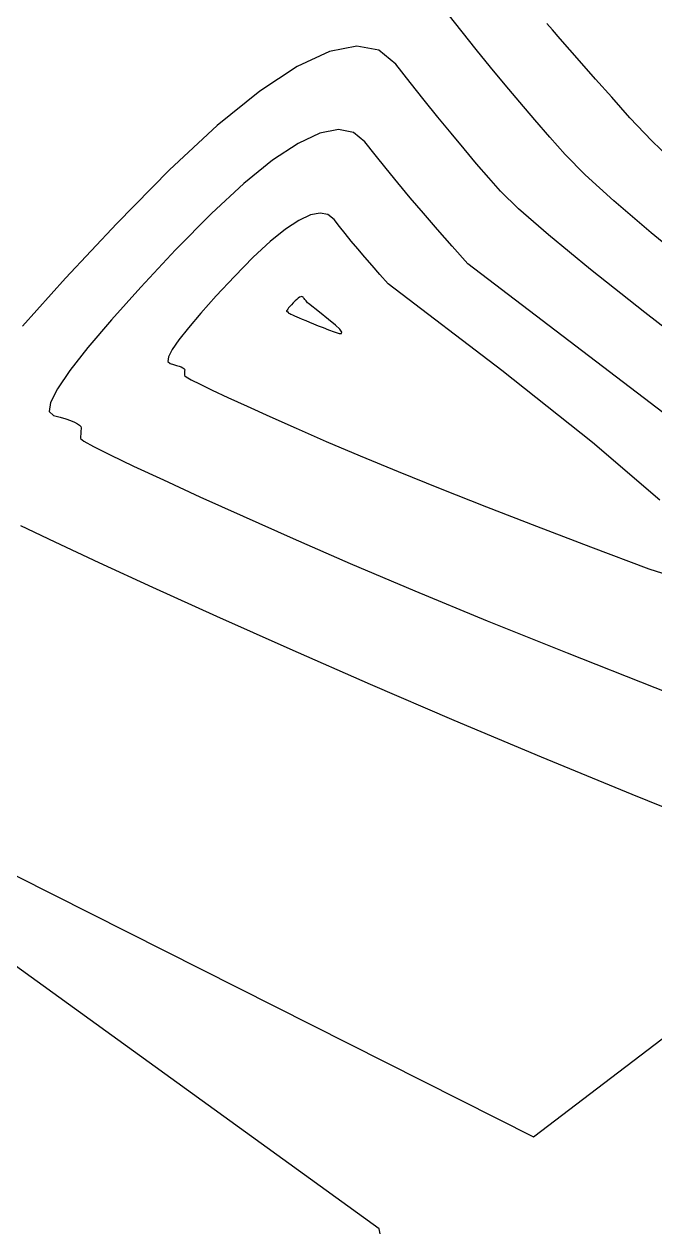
# Model space of a CAD drawing. Header units: metres. Extents: x 729358 to 732680, y 1423022 to 1426117.
# Drawn here: x 731112.95 to 731122.16, y 1425509.28 to 1425526.85 of the extents above; entities that cross this region are included whole.
import ezdxf

# ---------------------------------------------------------------- set-up
doc = ezdxf.new("R2010")
doc.units = ezdxf.units.M
doc.header["$MEASUREMENT"] = 0
for name, color, linetype in [('CONTOUR', 59, 'Continuous'), ('HR36 IE-Exi_Xref$0$CONTOURINDEX', 10, 'Continuous'), ('INDEX-CON', 252, 'Continuous')]:
    doc.layers.add(name, color=color, linetype=linetype)

# ---------------------------------------------------------------- blocks, each defined once
blk = doc.blocks.new('ct 50 rai')
at = {"layer": 'CONTOUR'}
blk.add_lwpolyline([(120.762, -255.784), (120.089, -255.232), (119.544, -254.765), (119.126, -254.384), (118.837, -254.088), (118.612, -253.835), (118.391, -253.581), (118.173, -253.325), (117.958, -253.069), (117.746, -252.813), (117.538, -252.555), (117.332, -252.297), (117.129, -252.038)], dxfattribs=at)
at = {"layer": 'CONTOUR', "flags": 128}
for points in [[(117.413, -255.683), (117.187, -255.428), (116.971, -255.182), (116.767, -254.946), (116.574, -254.719), (116.392, -254.501), (116.221, -254.292), (116.061, -254.093), (115.912, -253.903), (115.743, -253.766), (115.524, -253.724), (115.254, -253.778), (114.934, -253.927), (114.562, -254.172), (114.141, -254.513), (113.668, -254.949), (113.145, -255.481), (112.638, -256.026), (112.211, -256.502), (111.866, -256.908), (111.603, -257.245), (111.421, -257.513), (111.32, -257.712), (111.3, -257.842), (111.362, -257.902), (111.458, -257.927), (111.541, -257.951), (111.611, -257.975), (111.668, -257.998), (111.712, -258.02), (111.743, -258.041), (111.761, -258.061), (111.767, -258.081), (111.765, -258.1), (111.764, -258.119), (111.763, -258.138), (111.762, -258.158), (111.761, -258.177), (111.759, -258.196), (111.758, -258.215), (111.757, -258.234), (111.805, -258.274), (111.949, -258.354), (112.191, -258.476), (112.531, -258.639), (112.968, -258.842), (113.502, -259.087), (114.133, -259.372), (114.862, -259.699), (115.695, -260.063), (116.639, -260.463), (117.695, -260.898), (118.863, -261.369), (120.143, -261.875), (121.533, -262.416)], [(120.57, -258.091), (117.413, -255.683)], [(115.086, -256.266), (115.074, -256.253), (115.063, -256.24), (115.052, -256.227), (115.042, -256.216), (115.033, -256.204), (115.024, -256.193), (115.015, -256.183), (115.008, -256.173), (114.999, -256.166), (114.987, -256.164), (114.973, -256.167), (114.957, -256.174), (114.937, -256.187), (114.915, -256.205), (114.891, -256.228), (114.863, -256.255), (114.837, -256.284), (114.815, -256.309), (114.797, -256.33), (114.783, -256.347), (114.773, -256.361), (114.768, -256.372), (114.767, -256.378), (114.77, -256.382), (114.775, -256.383), (114.78, -256.384), (114.783, -256.385), (114.786, -256.387), (114.789, -256.388), (114.79, -256.389), (114.791, -256.39), (114.792, -256.391), (114.791, -256.392), (114.791, -256.393), (114.791, -256.394), (114.791, -256.395), (114.791, -256.396), (114.791, -256.397), (114.791, -256.398), (114.791, -256.399), (114.793, -256.401), (114.801, -256.405), (114.814, -256.412), (114.831, -256.42), (114.854, -256.431), (114.882, -256.443), (114.915, -256.458), (114.953, -256.475), (114.996, -256.494), (115.046, -256.515), (115.101, -256.538), (115.161, -256.562), (115.228, -256.589), (115.301, -256.617), (115.379, -256.647), (115.463, -256.679), (115.533, -256.701), (115.57, -256.702), (115.573, -256.682), (115.543, -256.641), (115.479, -256.579), (115.381, -256.496), (115.25, -256.391), (115.086, -256.266)]]:
    blk.add_lwpolyline(points, dxfattribs=at)
at = {"layer": 'INDEX-CON'}
blk.add_lwpolyline([(133.09, -266.228), (131.867, -264.777), (130.687, -263.429), (129.55, -262.185), (128.456, -261.044), (127.404, -260.006), (126.396, -259.072), (125.431, -258.241), (124.508, -257.514), (123.646, -256.86), (122.861, -256.252), (122.154, -255.689), (121.524, -255.171), (120.972, -254.698), (120.497, -254.27), (120.1, -253.888), (119.78, -253.551), (119.515, -253.253), (119.28, -252.989), (119.077, -252.759), (118.903, -252.562), (118.761, -252.399), (118.65, -252.27), (118.569, -252.175)], dxfattribs=at)
at = {"layer": 'INDEX-CON', "flags": 128}
for points in [[(120.971, -257.153), (120, -256.397), (119.206, -255.766), (118.591, -255.26), (118.153, -254.88), (117.893, -254.626), (117.72, -254.429), (117.541, -254.223), (117.358, -254.006), (117.169, -253.779), (116.975, -253.541), (116.777, -253.294), (116.573, -253.036), (116.364, -252.768), (116.115, -252.566), (115.792, -252.504), (115.394, -252.584), (114.922, -252.804), (114.375, -253.165), (113.753, -253.667), (113.057, -254.31), (112.286, -255.094), (111.538, -255.897), (110.91, -256.598)], [(110.88, -259.508), (111.381, -259.748), (112.024, -260.048), (112.811, -260.408), (113.742, -260.829), (114.816, -261.31), (115.987, -261.826), (117.21, -262.352), (118.483, -262.886), (119.808, -263.431), (121.183, -263.984)], [(116.249, -255.975), (116.13, -255.84), (116.017, -255.711), (115.91, -255.587), (115.808, -255.467), (115.712, -255.352), (115.622, -255.243), (115.538, -255.138), (115.46, -255.038), (115.371, -254.966), (115.256, -254.944), (115.114, -254.972), (114.945, -255.051), (114.75, -255.18), (114.528, -255.359), (114.279, -255.588), (114.004, -255.868), (113.737, -256.155), (113.513, -256.405), (113.332, -256.619), (113.193, -256.796), (113.097, -256.937), (113.044, -257.042), (113.034, -257.11), (113.066, -257.142), (113.117, -257.155), (113.16, -257.168), (113.197, -257.18), (113.227, -257.192), (113.25, -257.204), (113.267, -257.215), (113.276, -257.226), (113.279, -257.236), (113.278, -257.246), (113.278, -257.256), (113.277, -257.266), (113.277, -257.276), (113.276, -257.286), (113.275, -257.296), (113.275, -257.306), (113.274, -257.317), (113.299, -257.337), (113.375, -257.38), (113.503, -257.444), (113.681, -257.529), (113.911, -257.636), (114.192, -257.765), (114.524, -257.915), (114.907, -258.087), (115.345, -258.279), (115.842, -258.489), (116.398, -258.718), (117.012, -258.966), (117.685, -259.232), (118.417, -259.517), (119.207, -259.82), (120.056, -260.142), (120.765, -260.366)], [(120.216, -259.135), (119.233, -258.295), (117.91, -257.241), (116.249, -255.975)]]:
    blk.add_lwpolyline(points, dxfattribs=at)

msp = doc.modelspace()

# ---------------------------------------------------------------- linework, layer by layer
at = {"layer": 'HR36 IE-Exi_Xref$0$CONTOURINDEX', "elevation": 72, "flags": 128}
msp.add_lwpolyline([(731119.827, 1425500.952), (731118.138, 1425509.255), (731110.639, 1425514.675), (731110.66, 1425515.085), (731110.681, 1425515.495), (731120.393, 1425510.598), (731124.537, 1425513.76), (731125.393, 1425518.265)], dxfattribs=at)

# ---------------------------------------------------------------- block references
msp.add_blockref('ct 50 rai', (731002.018, 1425779.034, 78))

doc.saveas('drawing.dxf')
